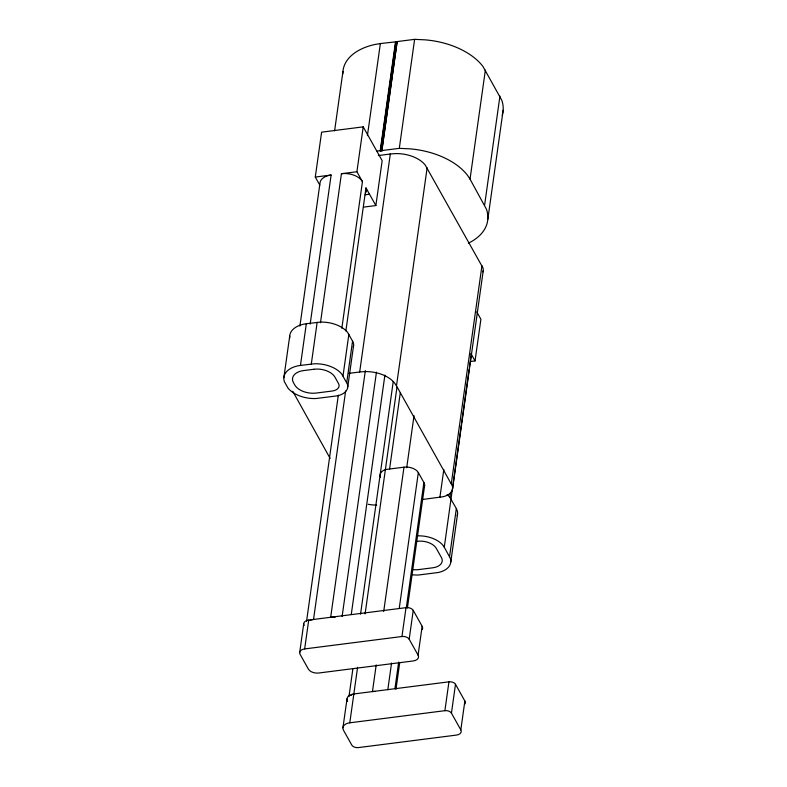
<?xml version="1.0" encoding="UTF-8"?>
<svg xmlns="http://www.w3.org/2000/svg" width="787" height="787" viewBox="0 0 787 787"><rect width="100%" height="100%" fill="white"/><g stroke="black" fill="none" stroke-linecap="round" stroke-linejoin="round"><path stroke-width="1.18" d="M283.861 377.652L289.724 335.97M319.827 185.132L315.292 177.045L321.608 132.167L363.21 126.855L382.167 160.676L375.861 205.555L363.968 207.07M299.906 326.103L319.994 183.135A16.911 10.133 8 0 1 331.12 175.029L310.176 324.057M300.457 365.414L314.18 363.791A25.263 15.13 8 0 1 341.814 374.189L347.333 383.958A19.252 11.53 8 0 1 337.377 395.831L315.99 398.527A25.686 15.386 8 0 1 287.904 387.961L284.402 381.715A25.627 15.356 8 0 1 297.663 365.896L300.457 365.414L306.32 323.742L320.034 322.119A25.263 15.13 8 0 1 347.667 332.517L353.196 342.276A19.252 11.53 8 0 1 353.314 346.821M334.603 130.839L342.945 71.499M311.298 364.037L317.151 322.355M320.476 322.739L341.42 173.711L356.905 171.743L362.453 181.63L341.843 328.228M356.905 171.743L363.21 126.855M367.421 135.6L380.357 43.56L397.996 41.583L395.527 41.79L380.21 150.779L382.679 150.573L376.983 151.035M299.68 652.551L303.733 623.697M345.887 330.894L365.975 187.926L375.861 205.555M306.556 621.268L338.321 395.202M422.147 626.285L418.094 655.138A8.126 4.87 8 0 1 413.205 660.962L318.666 673.023A8.077 4.83 8 0 1 308.406 669.157L300.113 654.351A7.575 4.535 8 0 1 304.667 648.921L308.72 620.067L406.013 607.662A5.686 3.404 8 0 1 413.234 610.378L422.147 626.285A8.126 4.87 8 0 1 422.235 629.443M343.004 375.97L348.867 334.298M346.723 382.61L352.586 340.928M345.641 390.972L313.531 619.458A11.372 6.817 8 0 0 309.744 620.5M380.564 150.573L395.881 41.583M347.746 387.007L353.599 345.336M381.823 150.573L397.14 41.583L381.902 150.563M348.926 373.363L359.679 371.995L390.313 154.006L394.789 153.632A27.879 16.704 8 0 1 425.275 165.113L482.864 267.728A17.865 10.703 8 0 1 482.982 271.938M365.355 370.549L330.678 617.274A8.47 5.076 8 0 1 335.026 617.441M380.21 150.779L399.304 148.35L414.621 39.35L425.078 39.842A63.944 38.307 8 0 1 483.021 66.57L501.801 100.293A62.881 37.668 8 0 1 502.204 115.118M342.119 616.457L376.452 372.172M351.258 614.519L384.902 375.094M342.916 727.818L347.126 698.158A10.447 6.257 8 0 1 353.845 693.957L448.944 681.827A5.155 3.089 8 0 1 455.496 684.297L464.871 701.03A7.27 4.358 8 0 1 464.605 704.355M348.956 696.672L352.881 668.773M360.544 614.194L393.254 381.449M421.734 499.597L442.992 496.745A17.865 10.703 8 0 0 452.23 485.717L396.491 385.856L427.125 167.867M464.871 701.03L460.818 729.883A7.27 4.358 8 0 1 456.45 735.088L358.4 747.591A5.184 3.109 8 0 1 351.819 745.122L343.516 730.306A10.447 6.257 8 0 1 349.792 722.81L357.593 667.278M365.099 613.899L396.963 387.204M389.585 469.022L400.308 392.723M376.206 664.897L372.448 691.586A11.284 6.758 8 0 1 375.31 691.468M383.702 611.529L403.987 467.183A11.284 6.758 8 0 1 418.33 472.584L423.908 482.539A12.474 7.476 8 0 1 424.036 487.389M406.702 467.744L414.021 415.674M387.814 689.707L391.562 663.018M399.235 608.44L418.33 472.584M304.667 648.921L401.95 636.516L406.013 607.662M394.926 688.743L398.675 662.064M406.348 607.475L423.908 482.539M395.979 689.284L399.727 662.605M407.4 608.017L424.616 485.51M468.363 243.193A62.881 37.668 8 0 0 486.484 209.293L470.036 179.131L485.353 70.141M418.094 655.138L409.181 639.231L413.234 610.378M439.913 497.276L443.829 469.426M484.605 205.141L499.932 96.142M487.822 219.268L503.139 110.278M451.305 483.68L481.949 265.691M449.879 497.236L450.558 492.367M412.496 574.756A23.699 14.196 8 0 0 418.625 575.002L438.418 572.483A23 13.773 8 0 0 450.312 558.288L444.281 547.201L461.3 425.157M461.644 422.717L469.17 369.142M469.514 366.712L470.882 356.964M452.604 488.56L483.248 270.571M470.567 361.479L475.043 360.908L480.906 319.237L476.755 311.839M449.574 556.645L456.332 508.559L449.938 497.473A23.531 14.097 8 0 0 447.134 494.639M450.803 561.938L457.562 513.852M349.792 722.81L444.891 710.681L448.944 681.827M460.818 729.883L451.443 713.15L455.496 684.297M380.357 43.56L374.582 44.564A58.75 35.199 8 0 0 342.886 73.811M306.32 323.742L303.526 324.224A25.627 15.356 8 0 0 289.773 337.997M395.527 41.79L414.621 39.35M378.37 155.531L390.313 154.006M315.292 177.045L331.12 175.029M365.119 194.782L369.506 194.222M403.987 467.183L385.384 469.554A12.848 7.693 8 0 0 380.465 477.207M359.679 371.995L364.145 371.621A27.879 16.704 8 0 1 394.641 383.102L396.491 385.856M399.304 148.35L409.761 148.832A63.944 38.307 8 0 1 467.694 175.57L470.036 179.131M444.281 547.201L443.179 545.558A23.531 14.097 8 0 0 417.444 535.868M470.842 353.412L475.043 360.908M330.127 458.388L292.764 391.287M456.332 508.559L457.07 510.202A23 13.773 8 0 1 457.217 515.623M444.891 710.681A5.155 3.089 8 0 1 451.443 713.15M401.95 636.516A5.686 3.404 8 0 1 409.181 639.231M347.569 701.453A10.447 6.257 8 0 1 346.969 698.964M350.963 695.462A12.848 7.693 8 0 1 351.819 694.891M352.783 694.39A12.848 7.693 8 0 1 353.845 693.957M304.166 625.508A7.575 4.535 8 0 1 303.851 623.117L304.087 622.556A7.575 4.535 8 0 1 308.72 620.067M376.639 505.067A24.486 14.668 8 0 1 368.188 504.28M341.42 173.711A16.547 9.916 8 0 1 362.453 181.63M366.083 192.018A10.536 6.316 8 0 1 365.581 192.746M365.975 187.926A10.536 6.316 8 0 1 366.417 191.241M470.842 356.855A14.353 8.598 8 0 1 470.39 357.908M471.029 354.612A14.353 8.598 8 0 1 471.059 355.744M417.395 541.279A14.884 8.913 8 0 1 436.303 548.401L441.409 557.501A14.353 8.598 8 0 1 432.781 567.791L418.694 569.591A15.061 9.021 8 0 1 412.919 569.591M313.934 369.26L303.634 370.579A16.911 10.133 8 0 0 293.472 382.698L294.732 384.941A16.97 10.162 8 0 0 316.285 393.047L332.163 391.031A10.536 6.316 8 0 0 338.499 383.476L334.967 377.18A16.547 9.916 8 0 0 313.934 369.26"/></g></svg>
